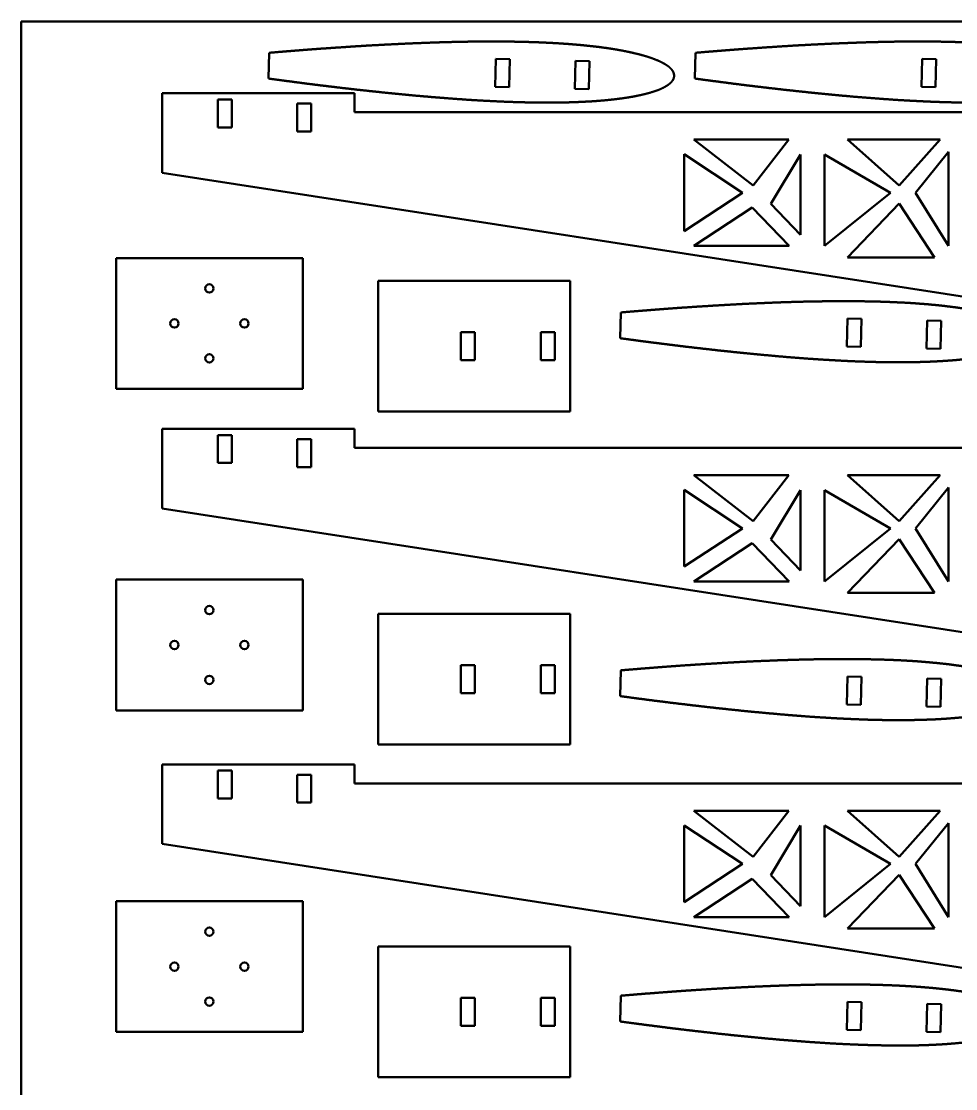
# Model space of a CAD drawing. Header units: inches. Extents: x -3.7 to 31.8, y -0.3 to 62.6.
# Drawn here: x -3.67 to 9.48, y 47.61 to 62.64 of the extents above; entities that cross this region are included whole.
import ezdxf

# ---------------------------------------------------------------- set-up
doc = ezdxf.new("R2010")
doc.units = ezdxf.units.IN
doc.header["$MEASUREMENT"] = 0
doc.layers.add('Visible (ISO)', color=7, linetype='Continuous', lineweight=50)

msp = doc.modelspace()

# ---------------------------------------------------------------- linework, layer by layer
at = {"layer": 'Visible (ISO)'}
for p, q in [((31.759, 62.635), (-3.674, 62.635)), ((-3.674, 62.635), (-3.674, 27.202)), ((-0.193, 61.83), (-0.184, 62.193)), ((3.008, 62.107), (2.998, 61.713)), ((3.205, 62.102), (3.008, 62.107)), ((3.195, 61.708), (3.205, 62.102)), ((4.13, 62.078), (4.12, 61.685)), ((4.327, 62.074), (4.13, 62.078)), ((4.317, 61.68), (4.327, 62.074)), ((5.812, 61.83), (5.821, 62.193)), ((9.013, 62.107), (9.003, 61.713)), ((9.21, 62.102), (9.013, 62.107)), ((9.2, 61.708), (9.21, 62.102)), ((-1.69, 61.622), (1.016, 61.622)), ((-1.69, 60.503), (-1.69, 61.622)), ((1.016, 61.622), (1.016, 61.355)), ((2.998, 61.713), (3.195, 61.708)), ((4.12, 61.685), (4.317, 61.68)), ((9.003, 61.713), (9.2, 61.708)), ((-0.908, 61.536), (-0.908, 61.142)), ((-0.711, 61.536), (-0.908, 61.536)), ((-0.711, 61.142), (-0.711, 61.536)), ((0.212, 61.479), (0.212, 61.086)), ((0.409, 61.479), (0.212, 61.479)), ((0.409, 61.086), (0.409, 61.479)), ((1.016, 61.355), (10.555, 61.355)), ((-0.908, 61.142), (-0.711, 61.142)), ((0.212, 61.086), (0.409, 61.086)), ((5.797, 60.971), (6.63, 60.322)), ((7.135, 60.971), (5.797, 60.971)), ((6.63, 60.322), (7.135, 60.971)), ((7.961, 60.971), (8.687, 60.322)), ((9.267, 60.971), (7.961, 60.971)), ((8.687, 60.322), (9.267, 60.971)), ((6.48, 60.223), (5.66, 60.764)), ((5.66, 60.764), (5.66, 59.683)), ((7.299, 60.762), (6.878, 60.066)), ((7.299, 59.63), (7.299, 60.762)), ((7.635, 60.762), (7.635, 59.475)), ((8.564, 60.223), (7.635, 60.762)), ((9.382, 60.796), (8.919, 60.223)), ((9.382, 59.475), (9.382, 60.796)), ((12.495, 58.311), (-1.69, 60.503)), ((5.66, 59.683), (6.48, 60.223)), ((7.635, 59.475), (8.564, 60.223)), ((8.919, 60.223), (9.382, 59.475)), ((6.617, 60.014), (5.798, 59.475)), ((7.138, 59.475), (6.617, 60.014)), ((6.878, 60.066), (7.299, 59.63)), ((8.687, 60.07), (7.961, 59.312)), ((9.185, 59.312), (8.687, 60.07)), ((5.798, 59.475), (7.138, 59.475)), ((-2.34, 59.303), (0.289, 59.303)), ((-2.34, 57.464), (-2.34, 59.303)), ((0.289, 59.303), (0.289, 57.464)), ((7.961, 59.312), (9.185, 59.312)), ((1.351, 58.981), (4.056, 58.981)), ((1.351, 57.142), (1.351, 58.981)), ((4.056, 58.981), (4.056, 57.142)), ((4.76, 58.174), (4.769, 58.537)), ((7.961, 58.451), (7.951, 58.058)), ((8.158, 58.446), (7.961, 58.451)), ((8.148, 58.053), (8.158, 58.446)), ((9.084, 58.423), (9.074, 58.029)), ((9.28, 58.418), (9.084, 58.423)), ((9.27, 58.024), (9.28, 58.418)), ((2.517, 58.258), (2.517, 57.865)), ((2.714, 58.258), (2.517, 58.258)), ((2.714, 57.865), (2.714, 58.258)), ((3.64, 58.258), (3.64, 57.865)), ((3.837, 58.258), (3.64, 58.258)), ((3.837, 57.865), (3.837, 58.258)), ((7.951, 58.058), (8.148, 58.053)), ((9.074, 58.029), (9.27, 58.024)), ((2.517, 57.865), (2.714, 57.865)), ((3.64, 57.865), (3.837, 57.865)), ((0.289, 57.464), (-2.34, 57.464)), ((4.056, 57.142), (1.351, 57.142)), ((-1.69, 55.779), (-1.69, 56.898)), ((-1.69, 56.898), (1.016, 56.898)), ((-0.908, 56.811), (-0.908, 56.418)), ((-0.711, 56.811), (-0.908, 56.811)), ((-0.711, 56.418), (-0.711, 56.811)), ((1.016, 56.898), (1.016, 56.631)), ((0.212, 56.755), (0.212, 56.361)), ((0.409, 56.755), (0.212, 56.755)), ((0.409, 56.361), (0.409, 56.755)), ((1.016, 56.631), (10.555, 56.631)), ((-0.908, 56.418), (-0.711, 56.418)), ((0.212, 56.361), (0.409, 56.361)), ((5.797, 56.246), (6.63, 55.597)), ((7.135, 56.246), (5.797, 56.246)), ((6.63, 55.597), (7.135, 56.246)), ((7.961, 56.246), (8.687, 55.597)), ((9.267, 56.246), (7.961, 56.246)), ((8.687, 55.597), (9.267, 56.246)), ((9.382, 56.072), (8.919, 55.498)), ((9.382, 54.75), (9.382, 56.072)), ((6.48, 55.498), (5.66, 56.04)), ((5.66, 56.04), (5.66, 54.959)), ((7.299, 56.037), (6.878, 55.342)), ((7.299, 54.906), (7.299, 56.037)), ((7.635, 56.037), (7.635, 54.75)), ((8.564, 55.498), (7.635, 56.037)), ((12.495, 53.586), (-1.69, 55.779)), ((5.66, 54.959), (6.48, 55.498)), ((7.635, 54.75), (8.564, 55.498)), ((8.919, 55.498), (9.382, 54.75)), ((6.878, 55.342), (7.299, 54.906)), ((8.687, 55.346), (7.961, 54.588)), ((9.185, 54.588), (8.687, 55.346)), ((6.617, 55.289), (5.798, 54.75)), ((7.138, 54.75), (6.617, 55.289)), ((-2.34, 52.936), (-2.34, 54.776)), ((-2.34, 54.776), (0.289, 54.776)), ((0.289, 54.776), (0.289, 52.936)), ((5.798, 54.75), (7.138, 54.75)), ((7.961, 54.588), (9.185, 54.588)), ((1.351, 52.457), (1.351, 54.296)), ((1.351, 54.296), (4.056, 54.296)), ((4.056, 54.296), (4.056, 52.457)), ((2.517, 53.573), (2.517, 53.18)), ((2.714, 53.573), (2.517, 53.573)), ((2.714, 53.18), (2.714, 53.573)), ((3.64, 53.573), (3.64, 53.18)), ((3.837, 53.573), (3.64, 53.573)), ((3.837, 53.18), (3.837, 53.573)), ((4.76, 53.136), (4.769, 53.499)), ((7.961, 53.413), (7.951, 53.02)), ((8.158, 53.408), (7.961, 53.413)), ((8.148, 53.015), (8.158, 53.408)), ((9.084, 53.385), (9.074, 52.992)), ((9.28, 53.38), (9.084, 53.385)), ((9.27, 52.987), (9.28, 53.38)), ((2.517, 53.18), (2.714, 53.18)), ((3.64, 53.18), (3.837, 53.18)), ((0.289, 52.936), (-2.34, 52.936)), ((7.951, 53.02), (8.148, 53.015)), ((9.074, 52.992), (9.27, 52.987)), ((4.056, 52.457), (1.351, 52.457)), ((-1.69, 51.055), (-1.69, 52.173)), ((-1.69, 52.173), (1.016, 52.173)), ((1.016, 52.173), (1.016, 51.907)), ((-0.908, 52.087), (-0.908, 51.693)), ((-0.711, 52.087), (-0.908, 52.087)), ((-0.711, 51.693), (-0.711, 52.087)), ((0.212, 52.03), (0.212, 51.637)), ((0.409, 52.03), (0.212, 52.03)), ((0.409, 51.637), (0.409, 52.03)), ((1.016, 51.907), (10.555, 51.907)), ((-0.908, 51.693), (-0.711, 51.693)), ((0.212, 51.637), (0.409, 51.637)), ((5.797, 51.522), (6.63, 50.873)), ((7.135, 51.522), (5.797, 51.522)), ((6.63, 50.873), (7.135, 51.522)), ((7.961, 51.522), (8.687, 50.873)), ((9.267, 51.522), (7.961, 51.522)), ((8.687, 50.873), (9.267, 51.522)), ((6.48, 50.774), (5.66, 51.316)), ((5.66, 51.316), (5.66, 50.235)), ((7.299, 51.313), (6.878, 50.617)), ((7.299, 50.181), (7.299, 51.313)), ((7.635, 51.313), (7.635, 50.026)), ((8.564, 50.774), (7.635, 51.313)), ((9.382, 51.347), (8.919, 50.774)), ((9.382, 50.026), (9.382, 51.347)), ((12.495, 48.862), (-1.69, 51.055)), ((5.66, 50.235), (6.48, 50.774)), ((7.635, 50.026), (8.564, 50.774)), ((8.919, 50.774), (9.382, 50.026)), ((6.617, 50.565), (5.798, 50.026)), ((7.138, 50.026), (6.617, 50.565)), ((6.878, 50.617), (7.299, 50.181)), ((8.687, 50.621), (7.961, 49.863)), ((9.185, 49.863), (8.687, 50.621)), ((-2.34, 48.408), (-2.34, 50.248)), ((-2.34, 50.248), (0.289, 50.248)), ((0.289, 50.248), (0.289, 48.408)), ((5.798, 50.026), (7.138, 50.026)), ((7.961, 49.863), (9.185, 49.863)), ((1.351, 47.772), (1.351, 49.611)), ((1.351, 49.611), (4.056, 49.611)), ((4.056, 49.611), (4.056, 47.772)), ((2.517, 48.888), (2.517, 48.495)), ((2.714, 48.888), (2.517, 48.888)), ((2.714, 48.495), (2.714, 48.888)), ((3.64, 48.888), (3.64, 48.495)), ((3.837, 48.888), (3.64, 48.888)), ((3.837, 48.495), (3.837, 48.888)), ((4.76, 48.556), (4.769, 48.919)), ((7.961, 48.833), (7.951, 48.439)), ((8.158, 48.828), (7.961, 48.833)), ((8.148, 48.434), (8.158, 48.828)), ((9.084, 48.805), (9.074, 48.411)), ((9.28, 48.8), (9.084, 48.805)), ((9.27, 48.406), (9.28, 48.8)), ((0.289, 48.408), (-2.34, 48.408)), ((2.517, 48.495), (2.714, 48.495)), ((3.64, 48.495), (3.837, 48.495)), ((7.951, 48.439), (8.148, 48.434)), ((9.074, 48.411), (9.27, 48.406)), ((4.056, 47.772), (1.351, 47.772))]:
    msp.add_line(p, q, dxfattribs=at)
for centre in [(-1.026, 58.875), (-1.518, 58.383), (-0.533, 58.383), (-1.026, 57.891), (-1.026, 54.348), (-1.518, 53.856), (-0.533, 53.856), (-1.026, 53.364), (-1.026, 49.82), (-1.518, 49.328), (-0.533, 49.328), (-1.026, 48.836)]:
    msp.add_circle(centre, 0.0591, dxfattribs=at)
for points in [[(-0.184, 62.193), (-0.163, 62.194), (-0.107, 62.199), (-0.015, 62.207), (0.115, 62.217), (0.262, 62.229), (0.414, 62.241), (0.57, 62.252), (0.728, 62.263), (0.89, 62.274), (1.054, 62.285), (1.221, 62.295), (1.389, 62.304), (1.558, 62.313), (1.729, 62.321), (1.9, 62.328), (2.071, 62.335), (2.242, 62.341), (2.412, 62.345), (2.582, 62.349), (2.75, 62.351), (2.916, 62.352), (3.08, 62.351), (3.241, 62.35), (3.4, 62.347), (3.555, 62.342), (3.706, 62.336), (3.853, 62.328), (3.996, 62.319), (4.134, 62.308), (4.267, 62.296), (4.395, 62.282), (4.517, 62.267), (4.633, 62.25), (4.743, 62.232), (4.847, 62.212), (4.943, 62.191), (5.033, 62.169), (5.116, 62.146), (5.191, 62.122), (5.259, 62.097), (5.319, 62.071), (5.372, 62.044), (5.417, 62.017), (5.454, 61.989), (5.483, 61.96), (5.504, 61.93), (5.516, 61.899), (5.52, 61.868), (5.515, 61.836), (5.501, 61.806), (5.478, 61.777), (5.448, 61.75), (5.409, 61.724), (5.363, 61.698), (5.31, 61.674), (5.248, 61.652), (5.179, 61.63), (5.102, 61.61), (5.019, 61.591), (4.928, 61.573), (4.83, 61.557), (4.726, 61.543), (4.615, 61.53), (4.498, 61.519), (4.376, 61.51), (4.248, 61.503), (4.114, 61.497), (3.975, 61.493), (3.832, 61.491), (3.685, 61.491), (3.533, 61.492), (3.378, 61.496), (3.22, 61.5), (3.059, 61.507), (2.895, 61.515), (2.729, 61.524), (2.561, 61.535), (2.392, 61.547), (2.222, 61.56), (2.052, 61.574), (1.881, 61.589), (1.711, 61.605), (1.541, 61.622), (1.372, 61.639), (1.205, 61.657), (1.039, 61.675), (0.875, 61.694), (0.715, 61.713), (0.557, 61.732), (0.402, 61.751), (0.251, 61.771), (0.104, 61.79), (-0.025, 61.807), (-0.117, 61.819), (-0.172, 61.827), (-0.193, 61.83)], [(5.821, 62.193), (5.842, 62.194), (5.898, 62.199), (5.99, 62.207), (6.12, 62.217), (6.268, 62.229), (6.42, 62.241), (6.575, 62.252), (6.734, 62.263), (6.895, 62.274), (7.06, 62.285), (7.226, 62.295), (7.394, 62.304), (7.564, 62.313), (7.734, 62.321), (7.905, 62.328), (8.076, 62.335), (8.248, 62.341), (8.418, 62.345), (8.587, 62.349), (8.755, 62.351), (8.921, 62.352), (9.085, 62.351), (9.247, 62.35), (9.405, 62.347), (9.56, 62.342), (9.711, 62.336), (9.859, 62.328), (10.002, 62.319), (10.14, 62.308), (10.273, 62.296), (10.401, 62.282), (10.523, 62.267), (10.639, 62.25), (10.749, 62.232), (10.852, 62.212), (10.949, 62.191), (11.039, 62.169), (11.121, 62.146), (11.197, 62.122), (11.265, 62.097), (11.325, 62.071), (11.378, 62.044), (11.422, 62.017), (11.459, 61.989), (11.488, 61.96), (11.509, 61.93), (11.522, 61.899), (11.525, 61.868), (11.52, 61.836), (11.506, 61.806), (11.484, 61.777), (11.453, 61.75), (11.415, 61.724), (11.369, 61.698), (11.315, 61.674), (11.253, 61.652), (11.184, 61.63), (11.108, 61.61), (11.024, 61.591), (10.933, 61.573), (10.836, 61.557), (10.731, 61.543), (10.621, 61.53), (10.504, 61.519), (10.381, 61.51), (10.253, 61.503), (10.119, 61.497), (9.981, 61.493), (9.838, 61.491), (9.69, 61.491), (9.539, 61.492), (9.384, 61.496), (9.225, 61.5), (9.064, 61.507), (8.9, 61.515), (8.734, 61.524), (8.567, 61.535), (8.398, 61.547), (8.228, 61.56), (8.057, 61.574), (7.887, 61.589), (7.716, 61.605), (7.546, 61.622), (7.377, 61.639), (7.21, 61.657), (7.044, 61.675), (6.881, 61.694), (6.72, 61.713), (6.562, 61.732), (6.407, 61.751), (6.256, 61.771), (6.109, 61.79), (5.98, 61.807), (5.889, 61.819), (5.833, 61.827), (5.812, 61.83)], [(4.769, 58.537), (4.79, 58.539), (4.846, 58.544), (4.938, 58.551), (5.068, 58.562), (5.216, 58.574), (5.367, 58.585), (5.523, 58.597), (5.682, 58.608), (5.843, 58.619), (6.007, 58.629), (6.174, 58.639), (6.342, 58.649), (6.511, 58.658), (6.682, 58.666), (6.853, 58.673), (7.024, 58.68), (7.195, 58.685), (7.366, 58.69), (7.535, 58.693), (7.703, 58.695), (7.869, 58.696), (8.033, 58.696), (8.195, 58.694), (8.353, 58.691), (8.508, 58.687), (8.659, 58.68), (8.807, 58.673), (8.949, 58.663), (9.088, 58.653), (9.221, 58.64), (9.348, 58.626), (9.471, 58.611), (9.587, 58.594), (9.697, 58.576), (9.8, 58.557), (9.897, 58.536), (9.987, 58.514), (10.069, 58.491), (10.145, 58.466), (10.213, 58.441), (10.273, 58.416), (10.325, 58.389), (10.37, 58.361), (10.407, 58.333), (10.436, 58.304), (10.457, 58.274), (10.47, 58.244), (10.473, 58.212), (10.468, 58.181), (10.454, 58.151), (10.432, 58.122), (10.401, 58.094), (10.363, 58.068), (10.317, 58.043), (10.263, 58.019), (10.201, 57.996), (10.132, 57.974), (10.056, 57.954), (9.972, 57.935), (9.881, 57.918), (9.784, 57.902), (9.679, 57.888), (9.569, 57.875), (9.452, 57.864), (9.329, 57.855), (9.201, 57.847), (9.067, 57.842), (8.929, 57.838), (8.786, 57.836), (8.638, 57.835), (8.487, 57.837), (8.331, 57.84), (8.173, 57.845), (8.012, 57.851), (7.848, 57.859), (7.682, 57.869), (7.515, 57.879), (7.346, 57.891), (7.176, 57.904), (7.005, 57.918), (6.834, 57.934), (6.664, 57.95), (6.494, 57.966), (6.325, 57.984), (6.158, 58.001), (5.992, 58.02), (5.829, 58.039), (5.668, 58.057), (5.51, 58.077), (5.355, 58.096), (5.204, 58.115), (5.057, 58.134), (4.928, 58.151), (4.836, 58.164), (4.781, 58.171), (4.76, 58.174)], [(4.769, 53.499), (4.79, 53.501), (4.846, 53.506), (4.938, 53.513), (5.068, 53.524), (5.216, 53.536), (5.367, 53.547), (5.523, 53.559), (5.682, 53.57), (5.843, 53.581), (6.007, 53.591), (6.174, 53.601), (6.342, 53.611), (6.511, 53.62), (6.682, 53.628), (6.853, 53.635), (7.024, 53.642), (7.195, 53.647), (7.366, 53.652), (7.535, 53.655), (7.703, 53.657), (7.869, 53.658), (8.033, 53.658), (8.195, 53.656), (8.353, 53.653), (8.508, 53.649), (8.659, 53.643), (8.807, 53.635), (8.949, 53.626), (9.088, 53.615), (9.221, 53.602), (9.348, 53.589), (9.471, 53.573), (9.587, 53.556), (9.697, 53.538), (9.8, 53.519), (9.897, 53.498), (9.987, 53.476), (10.069, 53.453), (10.145, 53.429), (10.213, 53.404), (10.273, 53.378), (10.325, 53.351), (10.37, 53.324), (10.407, 53.295), (10.436, 53.266), (10.457, 53.237), (10.47, 53.206), (10.473, 53.174), (10.468, 53.143), (10.454, 53.113), (10.432, 53.084), (10.401, 53.057), (10.363, 53.03), (10.317, 53.005), (10.263, 52.981), (10.201, 52.958), (10.132, 52.937), (10.056, 52.916), (9.972, 52.897), (9.881, 52.88), (9.784, 52.864), (9.679, 52.85), (9.569, 52.837), (9.452, 52.826), (9.329, 52.817), (9.201, 52.809), (9.067, 52.804), (8.929, 52.8), (8.786, 52.798), (8.638, 52.798), (8.487, 52.799), (8.331, 52.802), (8.173, 52.807), (8.012, 52.814), (7.848, 52.821), (7.682, 52.831), (7.515, 52.841), (7.346, 52.853), (7.176, 52.866), (7.005, 52.881), (6.834, 52.896), (6.664, 52.912), (6.494, 52.928), (6.325, 52.946), (6.158, 52.964), (5.992, 52.982), (5.829, 53.001), (5.668, 53.02), (5.51, 53.039), (5.355, 53.058), (5.204, 53.077), (5.057, 53.096), (4.928, 53.113), (4.836, 53.126), (4.781, 53.133), (4.76, 53.136)], [(4.769, 48.919), (4.79, 48.921), (4.846, 48.925), (4.938, 48.933), (5.068, 48.944), (5.216, 48.955), (5.367, 48.967), (5.523, 48.978), (5.682, 48.99), (5.843, 49), (6.007, 49.011), (6.174, 49.021), (6.342, 49.03), (6.511, 49.039), (6.682, 49.047), (6.853, 49.055), (7.024, 49.061), (7.195, 49.067), (7.366, 49.071), (7.535, 49.075), (7.703, 49.077), (7.869, 49.078), (8.033, 49.078), (8.195, 49.076), (8.353, 49.073), (8.508, 49.068), (8.659, 49.062), (8.807, 49.054), (8.949, 49.045), (9.088, 49.034), (9.221, 49.022), (9.348, 49.008), (9.471, 48.993), (9.587, 48.976), (9.697, 48.958), (9.8, 48.938), (9.897, 48.917), (9.987, 48.895), (10.069, 48.872), (10.145, 48.848), (10.213, 48.823), (10.273, 48.797), (10.325, 48.771), (10.37, 48.743), (10.407, 48.715), (10.436, 48.686), (10.457, 48.656), (10.47, 48.625), (10.473, 48.594), (10.468, 48.562), (10.454, 48.532), (10.432, 48.503), (10.401, 48.476), (10.363, 48.45), (10.317, 48.425), (10.263, 48.401), (10.201, 48.378), (10.132, 48.356), (10.056, 48.336), (9.972, 48.317), (9.881, 48.299), (9.784, 48.284), (9.679, 48.269), (9.569, 48.257), (9.452, 48.246), (9.329, 48.236), (9.201, 48.229), (9.067, 48.223), (8.929, 48.219), (8.786, 48.217), (8.638, 48.217), (8.487, 48.219), (8.331, 48.222), (8.173, 48.227), (8.012, 48.233), (7.848, 48.241), (7.682, 48.25), (7.515, 48.261), (7.346, 48.273), (7.176, 48.286), (7.005, 48.3), (6.834, 48.315), (6.664, 48.331), (6.494, 48.348), (6.325, 48.365), (6.158, 48.383), (5.992, 48.402), (5.829, 48.42), (5.668, 48.439), (5.51, 48.458), (5.355, 48.478), (5.204, 48.497), (5.057, 48.516), (4.928, 48.533), (4.836, 48.545), (4.781, 48.553), (4.76, 48.556)]]:
    msp.add_open_spline(points, degree=4, knots=[0.1162186, 0.1162186, 0.1162186, 0.1162186, 0.1162186, 0.1216716, 0.1306685, 0.1398079, 0.1490772, 0.1584637, 0.1679549, 0.1775388, 0.1872032, 0.1969361, 0.2067257, 0.2165603, 0.226428, 0.2363173, 0.2462166, 0.2561142, 0.2659987, 0.2758584, 0.2856819, 0.2954577, 0.3051742, 0.3148198, 0.3243831, 0.3338524, 0.343216, 0.3524623, 0.3615794, 0.3705553, 0.3793781, 0.3880354, 0.3965147, 0.4048035, 0.4128887, 0.420757, 0.4283948, 0.4357882, 0.4429226, 0.4497836, 0.4563564, 0.4626268, 0.4685814, 0.47421, 0.4795081, 0.4844828, 0.4891614, 0.4936018, 0.4978859, 0.5021141, 0.5063982, 0.5108386, 0.5155172, 0.5204919, 0.52579, 0.5314186, 0.5373732, 0.5436436, 0.5502164, 0.5570774, 0.5642118, 0.5716052, 0.579243, 0.5871113, 0.5951965, 0.6034853, 0.6119646, 0.6206219, 0.6294447, 0.6384206, 0.6475377, 0.656784, 0.6661476, 0.6756169, 0.6851802, 0.6948258, 0.7045423, 0.7143181, 0.7241416, 0.7340013, 0.7438858, 0.7537834, 0.7636827, 0.773572, 0.7834397, 0.7932743, 0.8030639, 0.8127968, 0.8224612, 0.8320451, 0.8415363, 0.8509228, 0.8601921, 0.8693315, 0.8783284, 0.8837814, 0.8837814, 0.8837814, 0.8837814, 0.8837814], dxfattribs=at)

doc.saveas('drawing.dxf')
